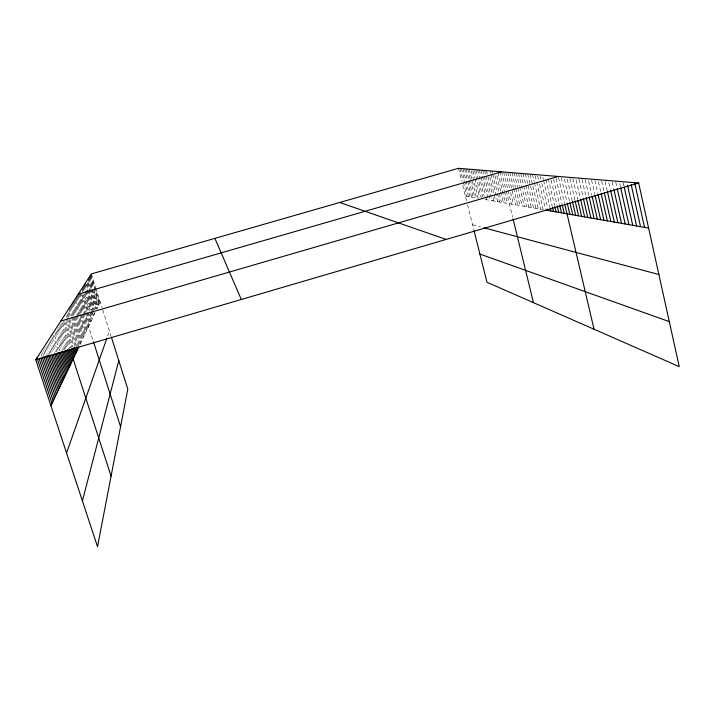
<?xml version="1.0" encoding="UTF-8"?>
<svg xmlns="http://www.w3.org/2000/svg" width="715" height="715" viewBox="0 0 715 715"><rect width="100%" height="100%" fill="white"/><g stroke="black" fill="none" stroke-linecap="round" stroke-linejoin="round"><path stroke-width="0.54" stroke-dasharray="3.58 2.68" d="M107.608 336.157L109.413 331.009M95.041 312.848L79.517 345.533L71.411 320.383M100.225 301.953L96.847 309.05L90.877 290.219M465.376 196.044L478.138 198.27L470.962 169.348M484.958 199.467L542.39 209.504M472.561 224.76L480.569 226.896M45.939 347.177L48.343 354.506M44.822 348.911L46.904 355.248M43.678 350.636L45.385 355.829M42.534 352.432L43.561 355.578M41.363 354.265L42.06 356.383M52.892 334.843L58.326 351.494M52.249 337.426L57.039 352.12M51.239 339.008L55.386 351.691M50.202 340.555L54.286 353.022M49.165 342.181L52.597 352.656M48.111 343.835L51.569 354.39M47.029 345.461L49.746 353.773M60.641 324.494L68.569 348.92M59.756 325.808L67.183 348.706M58.871 327.193L66.021 349.215M57.978 328.605L64.842 349.733M57.048 329.981L63.447 349.671M56.119 331.438L62.232 350.234M55.18 332.913L60.998 350.797M54.563 335.469L59.747 351.378M67.961 313.179L78.507 345.89M67.192 314.377L77.479 346.248M66.406 315.53L67.076 317.612M67.407 318.649L76.13 345.667M66.298 318.854L75.084 346.069M66.182 322.233L74.02 346.471M64.699 321.41L72.939 346.882M63.51 321.553L71.92 347.535M62.688 322.867L70.821 347.991M61.499 323.153L69.704 348.455M74.387 300.086L85.157 333.664M73.725 301.122L84.558 334.906M73.046 302.168L83.959 336.175M72.358 303.223L76.022 314.636M76.353 315.673L83.351 337.462M71.661 304.295L82.734 338.758M70.955 305.385L82.109 340.072M70.24 306.494L73.305 316.012M73.645 317.076L81.474 341.413M69.516 307.611L72.179 315.887M72.51 316.915L80.831 342.762M68.783 308.746L71.125 316.03M71.464 317.076L80.178 344.138M68.712 311.999L70.061 316.191M81.733 288.744L88.696 310.578M90.019 314.734L91.681 319.936M82.833 294.848L88.168 311.579M88.508 312.625L91.171 320.99M81.939 294.714L87.31 311.552M87.641 312.598L90.662 322.072M80.348 292.462L86.435 311.517M86.765 312.571L90.144 323.153M79.749 293.347L85.675 311.892M86.006 312.92L89.625 324.261M78.829 293.239L89.098 325.37M78.221 294.169L93.459 341.833M77.604 295.125L88.008 327.658M76.979 296.09L82.386 312.982M82.726 314.046L87.453 328.829M76.344 297.074L86.89 330.008M75.701 298.066L80.679 313.599M81.01 314.636L86.318 331.215M75.388 300.112L79.723 313.662M80.062 314.707L85.737 332.43M89.017 277.5L98.152 306.315M88.535 278.251L91.815 288.592M92.146 289.629L97.723 307.218M88.043 279.002L91.02 288.36M91.35 289.405L97.285 308.129M88.553 282.899L90.537 289.173M87.722 282.639L96.069 308.934M87.221 283.426L95.283 308.817M86.721 284.221L88.41 289.548M88.74 290.612L94.827 309.756M85.523 282.899L87.498 289.092M87.82 290.129L94.058 309.747M85.005 283.703L93.263 309.667M93.594 310.712L94.577 313.822M84.477 284.516L94.112 314.815M83.941 285.339L91.967 310.56M92.298 311.615L93.638 315.816M83.396 286.179L84.745 290.406M85.076 291.461L91.136 310.48M91.475 311.543L93.156 316.825M82.851 287.019L83.87 290.21M85.219 294.464L92.673 317.844M82.297 287.877L83.289 290.978M83.61 292.015L89.545 310.614M89.867 311.651L92.172 318.881M91.35 273.908L95.622 287.412M95.953 288.449L102.066 307.79M102.683 309.729L110.986 335.979M90.894 274.605L99.814 302.811M90.43 275.32L99.403 303.669M89.965 276.044L93.638 287.653M93.978 288.708L98.992 304.545M89.491 276.768L92.852 287.385M94.201 291.631L98.572 305.421M458.44 168.329L461.64 181.118M462.712 185.382L466.582 200.844M467.538 204.687L473.795 229.667M469.335 169.214L476.485 197.984M467.726 169.08L470.104 178.625M470.363 179.679L474.849 197.697M466.135 168.954L468.763 179.492M469.022 180.546L473.223 197.412M464.562 168.829L467.44 180.359M467.699 181.404L471.623 197.134M463.007 168.695L470.032 196.857M461.47 168.57L468.468 196.58M459.942 168.445L463.159 181.306M463.427 182.379L466.913 196.312M479.363 170.027L480.936 176.399M481.195 177.463L485.655 195.526M485.914 196.58L486.7 199.771M477.647 169.893L484.171 196.294M475.94 169.75L482.705 197.063M474.537 170.697L481.24 197.778M472.865 170.554L474.742 178.098M475.01 179.179L479.55 197.492M490.097 170.903L490.615 173.03M490.874 174.085L497.64 201.684M489.811 177.088L493.949 193.971M494.208 195.025L495.763 201.353M486.432 170.608L492.108 193.685M493.136 197.885L493.913 201.031M484.636 170.456L485.7 174.782M485.968 175.863L492.081 200.709M482.857 170.313L484.18 175.684M484.448 176.757L490.267 200.397M481.097 170.17L488.479 200.084M501.617 171.841L506.014 189.913M506.265 190.977L512.592 216.976M499.633 171.68L504.272 190.699M504.531 191.763L507.355 203.382M497.935 172.574L505.371 203.033M496.809 175.684L500.5 190.807M500.768 191.888L503.405 202.694M494.896 175.506L501.456 202.354M491.956 171.055L492.483 173.191M492.742 174.263L497.184 192.407M497.452 193.479L499.544 202.014M511.994 172.69L515.578 187.544M515.837 188.608L519.939 205.58M509.867 172.512L513.433 187.276M513.692 188.331L517.776 205.205M507.757 172.342L515.631 204.83M505.684 172.172L509.607 188.313M510.644 192.621L513.522 204.463M503.637 172.011L507.793 189.118M508.052 190.19L511.431 204.097M523.049 173.593L525.597 184.202M525.847 185.265L531.191 207.547M520.779 173.405L523.568 185.006M523.818 186.061L528.885 207.144M518.536 173.218L526.606 206.751M516.328 173.039L519.439 185.936M519.698 187.008L524.354 206.358M514.148 172.86L517.499 186.749M517.749 187.813L522.129 205.965M535.106 175.613L536.375 180.931M536.625 181.994L543.212 209.647M532.434 174.353L534.194 181.753M534.445 182.808L540.737 209.218M530.038 174.156L538.306 208.798M527.679 173.968L535.901 208.378M525.346 173.772L533.533 207.958M545.894 179.608L552.168 206.135M542.846 177.329L543.364 179.501M543.615 180.591L550.041 207.725M540.066 176.033L540.826 179.268M541.854 183.576L547.735 208.378M537.573 175.819L538.583 180.109M539.602 184.39L545.456 209.021M556.011 178.357L561.972 203.784M553.562 179.259L559.416 204.177M551.14 180.1L556.967 204.839M548.253 178.786L554.545 205.491M567.245 179.268L572.429 201.541M564.385 179.081L569.685 201.818M561.302 177.758L567.075 202.479M558.504 177.526L564.51 203.14M578.918 179.179L583.091 197.251M576.129 180.037L580.392 198.466M572.876 178.705L577.613 199.145M569.918 178.455L574.878 199.816M588.606 181.065L591.841 195.195M585.165 179.706L588.883 195.892M582.019 179.438L585.96 196.571M598.482 181.86L600.949 192.692M594.889 180.493L597.829 193.399M591.591 180.216L594.764 194.087M608.84 182.7L610.306 189.189M605.087 181.324L607.026 189.904M601.628 181.038L604.05 191.674M619.726 183.585L620.45 186.829M615.794 182.191L616.991 187.553M612.165 181.887L613.595 188.268M623.23 182.817L623.963 186.088"/><path stroke-width="1.07" d="M82.404 500.911L118.797 360.655M66.558 452.979L106.857 338.302M50.935 405.682L78.847 346.945M111.299 336.962L127.806 389.148L97.526 546.671L35.75 359.743L91.35 273.908L458.44 168.329L638.647 183.004L679.25 366.634L486.951 282.246L474.036 230.65M35.75 359.743L638.647 183.004M60.82 321.044L558.263 176.453M78.221 294.169L501.617 171.841M545.706 210.085L648.612 228.085M483.894 227.79L658.881 274.524M339.697 202.479L446.169 239.427M479.899 254.066L669.303 321.625M214.911 238.363L241.295 299.487M39.289 359.028L53.142 401.026M37.01 357.795L52.052 403.332M48.683 355.552L59.327 388.013M46.904 355.248L58.344 390.086M45.733 356.865L57.343 392.195M43.91 356.624L56.315 394.349M42.408 357.437L55.278 396.539M40.844 358.161L54.224 398.764M58.666 352.54L65.798 374.401M57.388 353.165L64.922 376.251M56.083 353.809L64.028 378.128M54.626 354.059L63.117 380.04M53.285 354.747L62.196 381.989M51.918 355.444L61.258 383.955M50.086 354.81L60.301 385.966M68.908 349.984L72.349 360.601M67.523 349.751L71.58 362.237M66.361 350.261L70.785 363.899M65.181 350.788L69.99 365.58M64.118 351.744L69.176 367.287M62.571 351.271L68.354 369.029M61.347 351.852L67.514 370.79M60.096 352.432L66.665 372.578M76.469 346.712L77.47 349.823M75.763 348.16L76.773 351.297M74.36 347.526L76.067 352.79M73.288 347.946L75.343 354.309M72.26 348.571L74.61 355.847M71.16 349.036L73.868 357.411M70.043 349.51L111.084 476.145M93.459 341.833L120.585 426.703M513.057 218.862L533.444 302.642M552.418 207.189L553.419 211.434M550.3 208.807L550.809 210.979M562.222 204.847L564.207 213.32M559.675 205.259L561.454 212.838M557.217 205.911L558.737 212.364M554.804 206.555L556.056 211.899M572.429 201.541L575.638 215.322M569.935 202.899L572.715 214.813M567.326 203.56L569.837 214.303M564.761 204.204L594.031 329.231M583.333 198.314L587.748 217.44M580.643 199.556L584.655 216.895M577.863 200.227L581.608 216.368M575.128 200.888L578.596 215.841M592.091 196.285L597.329 219.112M589.133 196.974L594.085 218.549M586.211 197.644L590.894 217.986M601.199 193.783L607.366 220.872M598.08 194.471L603.969 220.274M595.005 195.15L600.618 219.693M610.556 190.27L617.885 222.705M607.276 190.977L614.319 222.088M604.291 192.737L610.816 221.471M620.692 187.902L628.932 224.644M617.233 188.626L625.187 223.983M613.836 189.332L621.505 223.339M631.166 184.515L640.542 226.673M627.52 185.257L636.609 225.985M624.204 187.178L632.739 225.305M634.634 182.674L644.546 227.37"/></g></svg>
